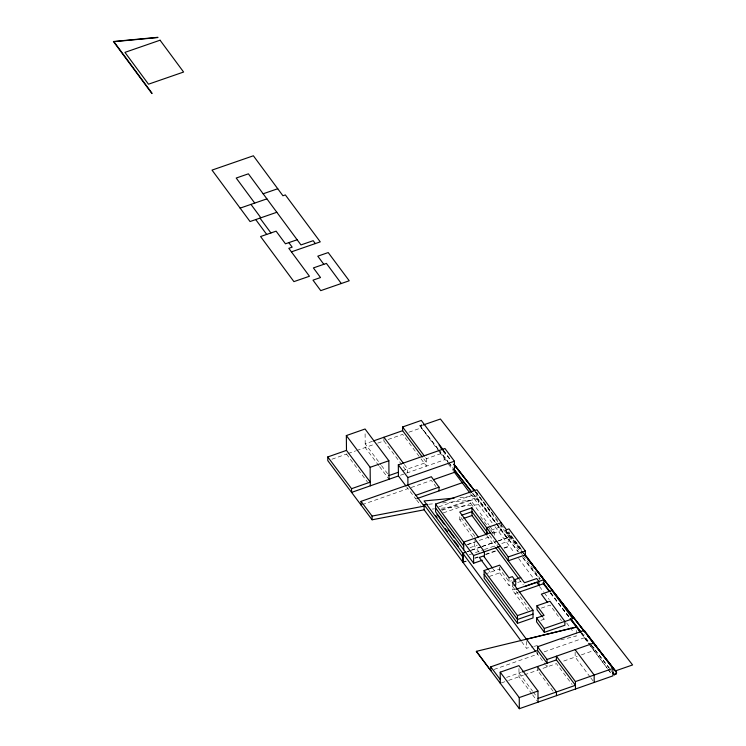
<?xml version="1.0" encoding="UTF-8"?>
<svg xmlns="http://www.w3.org/2000/svg" width="746" height="746" viewBox="0 0 746 746"><rect width="100%" height="100%" fill="white"/><g stroke="black" fill="none" stroke-linecap="round" stroke-linejoin="round"><path stroke-width="0.56" stroke-dasharray="3.73 2.8" d="M372.468 441.268L365.195 443.823L380.833 464.674M437.93 448.989L419.877 425.845L422.478 425.145M419.877 425.845L422.488 425.406M331.951 459.2L347.049 453.904M348.112 453.521L355.6 450.901M356.672 450.528L373.541 444.607M377.7 443.143L383.938 440.961L383.92 438.182M388.097 439.497L402.663 434.386L420.334 457.969M408.901 432.204L421.378 427.822L421.322 421.471M443.581 450.332L444.97 452.197L426.386 458.725L425.024 456.906M402.504 470.819L426.414 462.427L423.019 457.895M400.453 475.249L445.036 459.611L444.97 452.197M362.174 504.678L407.959 488.63L415.876 498.999L415.858 497.144M411.149 487.52L431.356 480.433L435.85 486.513M494.038 669.442L537.605 654.167L537.577 651.398M544.123 651.883L584.37 637.783L584.342 634.604M506.515 677.415L521.156 672.277M501.349 682.944L507.588 680.753M508.623 680.389L523.356 675.223M524.438 674.841L556.451 663.614L572.089 684.464M563.734 661.059L577.245 656.312M581.404 654.857L593.891 650.475L593.853 646.241M438.844 506.823L476.946 493.628L509.126 537.204M441.054 509.928L476.974 497.489L476.918 490.737M442.201 510.255L470.735 500.38L488.733 524.718M443.329 512.875L470.763 503.382L470.735 500.38M472.833 537.362L459.806 519.748L462.856 518.694M490.887 530.192L501.312 526.573M492.08 532.97L494.272 532.206L489.423 525.65M493.003 533.325L501.34 530.434L501.275 522.722M466.865 544.711L491.008 536.355M467.863 544.533L475.165 542.006M506.506 533.604L508.996 532.747L508.968 529.856M469.98 547.667L477.281 545.139M496.603 524.028L506.543 537.465L508.949 536.635L508.912 532.775L521.92 550.259L508.996 532.747M467.08 551.63L470.325 550.511M471.407 550.138L481.151 546.762M482.233 546.389L497.386 541.139M498.468 540.766L509.294 537.017L509.332 540.878L500.669 543.871M467.061 551.77L470.325 550.641M471.379 550.278L481.151 546.893M482.158 546.538L497.386 541.27M498.347 540.934L509.294 537.148M469.271 554.744L483.352 549.867M484.434 549.494L499.587 544.244M463.909 561.757L466.073 561.011M474.736 558.008L477.981 556.889M485.562 554.269L496.379 550.52M503.96 547.89L509.378 546.016M463.061 562.456L466.306 561.328M474.969 558.334L478.214 557.206M485.795 554.586L496.622 550.837M504.203 548.217L509.611 546.342M485.18 574.028L499.68 569.012L509.024 581.647L511.551 580.77M489.357 576.453L499.708 572.863L499.652 566.111M499.708 572.863L509.052 585.507L511.588 584.631M517.621 582.542L520.736 581.46M527.543 610.508L512.399 590.03L515.775 588.864M515.01 593.564L518.274 592.436M541.335 608.121L550.026 605.109L561.514 620.653M540.897 620.374L544.123 619.255L544.104 617.324M521.65 641.691L526.48 648.218L533.138 646.596M534.248 646.325L537.577 645.514M560.871 639.835L576.397 636.04L574.308 633.242M459.974 497.554L478.512 495.801M428.726 504.24L434.526 503.69M442.63 502.925L478.55 499.531L509.332 540.878M432.251 509.052L434.564 508.837M441.52 508.175L478.596 504.678L478.55 499.531M581.628 632.822L590.412 644.003M591.093 644.87L609.295 668.043M581.628 633.084L590.422 644.274M591.102 645.131L610.014 669.199M610.713 670.095L612.83 672.78M443.329 450.565L451.134 460.571M475.267 491.493L492.36 513.388M505.909 530.751L523.748 553.607M443.338 450.826L451.144 460.832M475.277 491.754L498.076 520.969M500.93 524.625L523.748 553.868M443.245 450.696L451.134 460.786M475.519 491.987L490.57 511.252M505.629 530.527L523.552 553.467M419.867 425.584L437.921 448.728M438.639 449.642L447.964 461.587M448.672 462.501L452.981 468.012M473.048 493.731L495.987 523.123L476.974 497.489M496.705 524.046L518.209 551.602M523.226 558.027L539.712 579.157M550.464 592.93L569.095 616.811M438.648 449.913L447.964 461.849M448.682 462.772L452.99 468.283M472.339 493.078L495.997 523.394M496.705 524.307L518.209 551.863M522.517 557.374L539.712 579.418M550.464 593.201L569.105 617.082M416.566 499.895L420.697 505.312M406.598 486.821L407.959 488.63M581.237 633.531L588.118 642.735M588.808 643.658L607.412 668.509M608.102 669.423L611.543 674.03M584.37 637.783L589.806 645.038M590.487 645.943L607.477 668.612M608.158 669.526L611.561 674.058M590.123 676.995L575.166 657.039L575.119 650.689M590.804 677.9L594.208 682.431M421.014 458.874L426.451 466.129L426.358 455.023M404.304 464.46L407.698 468.992L407.736 472.694L402.299 465.439M383.938 440.961L401.618 464.534M536.281 652.414L545.065 664.164M553.066 691.141L537.428 670.281L537.409 667.502M381.504 465.588L387.631 473.747M378.819 465.663L365.223 447.525L365.083 431.281M379.5 466.567L389.02 479.268M518.992 673.041L532.588 691.178M533.269 692.083L535.982 695.71M531.935 693.976L519.02 676.743L518.936 666.691M532.616 694.88L537.372 701.231M346.508 454.09L367.582 482.205M545.736 665.078L547.098 666.896L547.06 663.185M508.949 536.635L519.906 551.359M520.354 551.863L522.424 554.651M523.114 555.583L540.44 578.971M550.753 592.706L568.722 616.83M421.378 427.822L438.779 451.199M439.469 452.132L447.74 463.238M448.421 464.152L453.829 471.416M470.4 493.665L494.328 525.809M495.008 526.723L514.479 552.879M518.657 558.484L533.269 578.113M539.526 586.524L543.703 592.128M544.393 593.061L549.27 599.597M566.662 622.966L569.44 626.696M570.14 627.638L573.618 632.31M470.763 503.382L474.223 508.063M480.452 516.484L487.371 525.846M488.07 526.788L490.141 529.595M490.84 530.527L492.91 533.343M489.413 535.274L497.022 545.578M486.746 535.488L494.999 546.65M519.057 579.185L523.282 584.901M542.827 617.502L544.123 619.255M512.371 586.169L529.576 609.435M474.857 536.29L459.778 515.887L459.806 519.748M493.125 568.946L494.505 570.802M479.184 552.348L474.559 546.081L474.512 540.57M488.891 570.41L490.262 572.266M576.35 630.417L576.378 633.792M526.424 641.467L526.48 648.218M512.334 582.309L512.399 590.03M508.986 577.786L509.052 585.507M506.469 529.753L506.543 537.465M494.272 532.206L494.3 535.208"/><path stroke-width="1.12" d="M614.396 674.804L612.82 672.519L614.396 674.804L616.373 673.713L616.41 672.025L587.419 635.135M614.387 674.543L616.093 673.741L616.569 672.612M469.719 492.752L454.5 472.321L454.407 461.215L444.942 448.495L398.327 464.851L398.42 475.967L351.59 492.397L351.553 488.695L370.268 482.121L346.48 450.388L346.349 435.571L365.064 429.006L388.853 460.748L389.02 479.268M422.339 456.99L402.626 430.684L402.598 426.982L421.313 420.418L442.882 449.4M520.969 640.758L424.138 509.816L372.114 519.785L327.792 460.655L327.764 456.953L346.48 450.388M373.513 440.905L402.626 430.684M370.305 485.832L370.137 467.313L388.853 460.748M388.983 475.556L398.345 472.274M439.058 490.859L439.03 487.157L431.319 476.731L361.045 501.359L372.086 516.083L424.11 506.114L407.931 484.928L407.866 477.524L454.407 461.215M433.454 479.697L454.5 472.321M415.839 495.297L439.03 487.157M416.93 498.626L462.25 482.727M537.54 646.763L547.032 659.483L547.06 663.185L537.568 650.465L537.54 646.763L584.304 630.37L612.858 668.463L612.923 675.867L519.337 708.7L476.34 651.342L576.406 627.088L580.547 632.608M490.793 670.607L490.737 666.877L537.568 650.465M500.305 683.308L500.212 672.193L518.927 665.628L537.959 691.02L538.053 702.135M547.032 659.483L593.825 643.071M522.237 671.894L556.423 659.902L575.455 685.294L538.025 698.433M519.337 708.7L519.244 697.585L537.959 691.02M575.492 689.006L575.427 681.592L612.858 668.463M291.416 251.859L320.258 241.863L285.354 194.93L282.93 195.75L253.379 155.783L212.013 170.107L250.05 221.543L276.822 212.274M341.304 283.527L326.422 263.413L313.395 267.917L320.519 277.549L312.994 280.16L320.743 290.642L349.221 280.766L328.212 252.568L317.787 256.176L323.811 264.317M263.151 193.783L277.745 188.738M240.128 208.134L266.9 198.865M297.141 239.755L285.457 243.802L276.113 231.167L260.578 236.538L293.915 281.624L309.45 276.253L288.805 248.325L292.18 247.159L288.833 242.636M423.168 424.996L440.429 419.028L632.599 664.947L615.338 670.924L525.706 556.218M482.308 560.246L473.645 563.249L435.608 511.812L435.543 504.091L476.908 489.768L506.469 529.753L508.958 528.886L525.333 551.033L525.361 554.884L508.278 560.796L508.25 556.945L471.92 507.812L459.741 512.026L478.261 537.064M461.802 515.178L471.957 511.672L488.089 533.493M463.872 518.339L471.985 515.533L471.92 507.812M501.275 522.722L486.681 527.776L486.737 534.528M490.43 532.849L463.667 542.118L463.732 549.83M462.744 553.262L465.998 552.133M473.645 563.249L473.579 555.528L500.352 546.268M508.25 556.945L525.333 551.033M515.71 581.143L512.334 582.309L532.98 610.237L533.045 617.949L517.519 623.33L484.182 578.243L484.107 570.531L499.643 565.151L508.986 577.786L512.362 576.621L515.71 581.143L515.738 585.004L514.05 585.582M513.435 580.118L520.708 577.6M516.064 589.321L543.825 579.717L524.662 553.942M524.559 586.626L536.784 582.393L538.92 585.284L538.882 581.423L536.747 578.542L524.522 582.766L497.498 546.212M519.356 592.054L543.862 583.577L543.825 579.717M542.174 616.625L536.999 609.622L536.961 605.761L549.988 601.248L564.871 621.502L572.797 618.751L551.909 590.506L541.363 594.152L547.377 602.283M517.519 623.33L517.444 615.609L532.98 610.237M533.017 614.089L517.482 619.469L484.145 574.383M544.347 632.347L544.31 628.486L564.862 621.371L564.899 625.232L544.347 632.347L536.588 621.866L536.551 618.005L544.086 615.394L536.961 605.761M454.183 498.104L424.064 500.948L526.396 639.219L576.406 627.088L570.103 618.686M157.919 37.3L113.401 41.506L151.904 93.567M157.714 37.561L113.933 41.692L152.016 93.194M424.138 509.816L424.092 504.678L427.57 504.352M476.34 651.342L490.765 670.579M528.028 559.09L585.414 632.58M530.173 562.102L584.081 631.135M587.428 635.396L616.532 672.5M570.531 618.648L580.957 631.965M570.541 618.919L580.966 632.235M439.068 445.11L442.62 449.651M453.978 464.208L474.559 490.579M524.457 554.52L526.601 557.262M441.212 448.104L442.63 449.922M474.568 490.849L453.988 464.469L474.083 490.15M441.1 447.936L442.527 449.773M453.699 468.936L471.612 491.894M543.293 583.745L548.31 590.179M453.699 469.197L471.621 492.164M398.327 464.851L407.866 477.524M398.42 475.967L405.917 485.916M575.11 649.635L594.142 675.027L594.208 682.431M402.598 426.982L424.343 456.002M575.427 681.592L556.385 656.2L556.413 660.424M383.91 437.249L403.623 463.555M526.406 639.219L535.628 651.528M537.4 666.579L556.432 691.971L556.469 695.673M346.349 435.571L370.137 467.313M500.212 672.193L519.244 697.585M490.737 666.877L500.277 679.606M327.764 456.953L351.553 488.695M543.153 582.495L550.063 591.774M315.316 243.578L313.18 240.697L300.964 244.921L248.39 173.827L236.212 178.042L254.722 203.08M250.954 204.385L260.876 217.795M259.962 218.112L270.938 232.957M255.719 219.585L266.695 234.421M471.985 515.533L486.075 534.584M495.68 547.573L518.377 578.262M536.551 618.005L544.31 628.486M474.493 538.37L484.406 551.779L484.462 557.299M492.444 568.014L483.529 555.957L479.286 557.43L488.21 569.487M435.543 504.091L473.579 555.528M484.107 570.531L517.444 615.609M435.58 507.951L463.695 545.979M437.007 514.404L444.616 524.699M448.076 529.38L454.305 537.81M435.645 515.542L437.025 517.407M445.334 528.644L447.413 531.45M454.333 540.813L458.492 546.436M424.092 504.678L462.781 556.992M616.466 672.137L616.541 673.396M616.485 673.237L616.373 673.713M462.986 553.448L463.061 562.456M462.744 553.131L462.828 562.139M372.086 516.083L372.114 519.785M361.045 501.359L361.083 505.061M160.064 40.209L124.946 52.369L148.491 84.195L183.6 72.036L160.064 40.209"/></g></svg>
